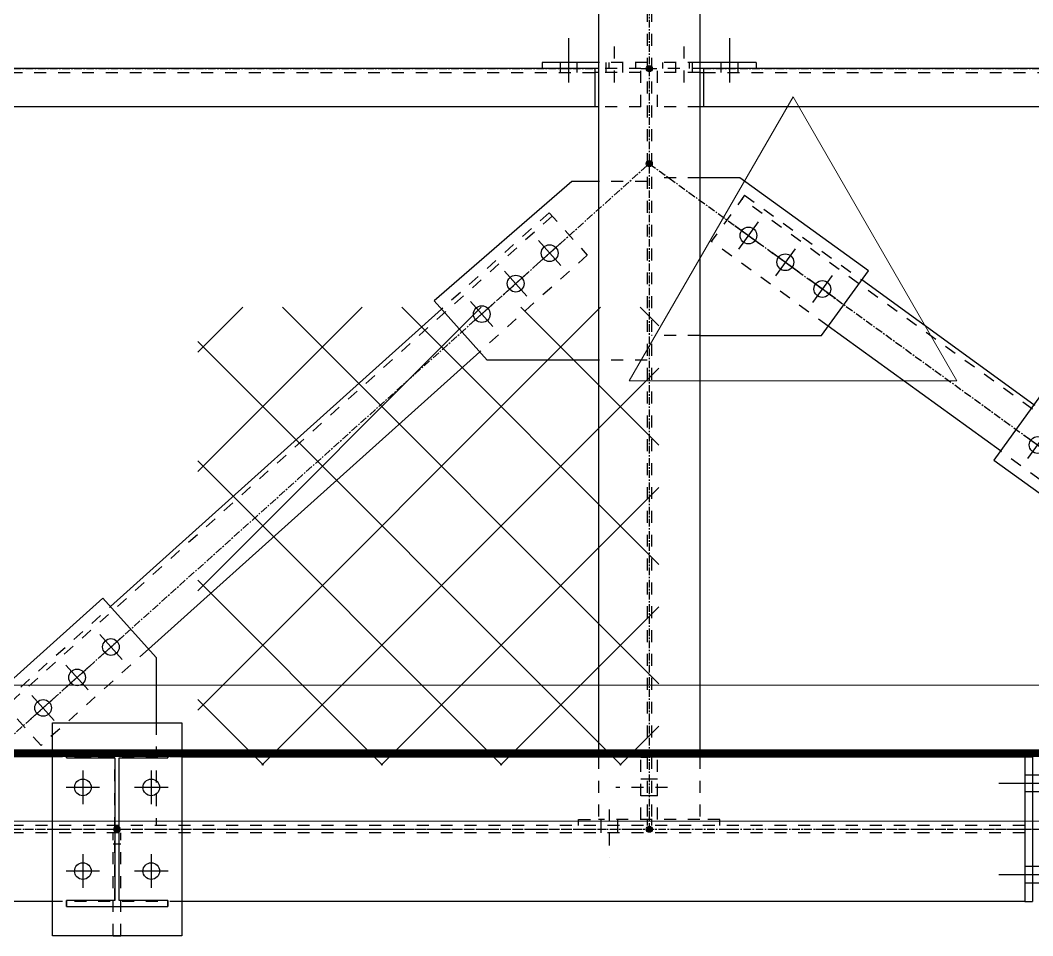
# Model space of a CAD drawing. Header units: inches. Extents: x 209270 to 234360, y -180214 to -150194.
# Drawn here: x 223884 to 225216, y -165504 to -164300 of the extents above; entities that cross this region are included whole.
import ezdxf

# ---------------------------------------------------------------- set-up
doc = ezdxf.new("R2010")
doc.units = ezdxf.units.IN
doc.header["$LTSCALE"] = 10
doc.header["$MEASUREMENT"] = 0
for name, pattern in [('CENTER', [2, 1.25, -0.25, 0.25, -0.25]), ('DXK_LINE_DOT2', [3.9198, 1.9599, -1.9599]), ('DXK_LINE_DOT5', [7.8785, 2.979, -0.9799, 0.9799, -0.9799, 0.9799, -0.9799]), ('HIDDEN', [0.375, 0.25, -0.125]), ('PHANTOM', [2.5, 1.25, -0.25, 0.25, -0.25, 0.25, -0.25])]:
    doc.linetypes.add(name, pattern=pattern)
doc.layers.get('0').update_dxf_attribs({"color": 1})
for name, color, linetype in [('_BLUE_0', 5, 'Continuous'), ('_BLUE_1', 5, 'Continuous'), ('_BLUE_2', 5, 'Continuous'), ('_BLUE_4', 5, 'Continuous')]:
    doc.layers.add(name, color=color, linetype=linetype)
for name, color, linetype, lineweight in [('CEN', 1, 'CENTER', 9), ('handrail', 1, 'FENCELINE1', 9), ('HIDDEN', 1, 'HIDDEN', 9), ('MAIN OBJECT', 1, 'Continuous', 18), ('PANTHOM', 1, 'PHANTOM', 0), ('REV-C', 1, 'Continuous', 18)]:
    doc.layers.add(name, color=color, linetype=linetype, lineweight=lineweight)
doc.linetypes.add('FENCELINE1', pattern='A,0.25,-0.1,[133,arial.ttf,S=0.1,R=0,X=-0.1,Y=0],-0.1,1', length=1.45)

# ---------------------------------------------------------------- blocks, each defined once
blk = doc.blocks.new('A$Ca106b763')
at = {"layer": 'REV-C'}
blk.add_lwpolyline([(0, 373.2), (-215.5, 0), (215.5, 0)], close=True, dxfattribs=at)
blk = doc.blocks.new('MECH_DRAWING')
at = {"layer": 'PANTHOM'}
h = blk.add_hatch(dxfattribs=at)
h.set_pattern_fill('ANSI37', color=256, scale=887.309452, angle=-180)
h.set_pattern_definition([(225, (327963.28, 2106069.31), (78.4278163, -78.4278163), []), (315, (327963.28, 2106069.31), (78.4278163, 78.4278163), [])])
h.paths.add_polyline_path([(224724.5, -165279.5), (224724.5, -164677.3), (224117.9, -164677.3), (224117.9, -165279.5)])
at = {"layer": 'CEN'}
blk.add_line((217212.2, -165263.7), (228311.6, -165263.7), dxfattribs=at)
at = {"layer": 'CEN', "elevation": 0.8}
blk.add_lwpolyline([(217011.9, -155263.7), (228511.9, -155263.7), (228511.9, -165263.7), (217011.9, -165263.7)], close=True, dxfattribs=at)
blk.add_lwpolyline([(217011.9, -165263.7), (217011.9, -165263.7), (228511.9, -165263.7), (228511.9, -165268.7)], dxfattribs=at)
at = {"layer": 'handrail', "const_width": 10}
blk.add_lwpolyline([(217011.9, -157988.4), (217011.9, -165263.7), (228511.9, -165263.7), (228511.9, -163968.7)], dxfattribs=at)
at = {"layer": 'HIDDEN', "elevation": 0}
blk.add_lwpolyline([(228307.2, -165268.1), (217216.6, -165268.1), (217216.6, -165259.3), (228307.2, -165259.3)], close=True, dxfattribs=at)
at = {"layer": 'MAIN OBJECT', "elevation": 0}
blk.add_lwpolyline([(228307.2, -165353.1), (217216.6, -165353.1), (217216.6, -165174.3), (228307.2, -165174.3)], close=True, dxfattribs=at)
at = {"layer": 'REV-C'}
blk.add_blockref('A$Ca106b763', (224901, -164774), dxfattribs=at)
blk = doc.blocks.new('GridLine-116860372-116905 - 114867')
at = {"layer": '_BLUE_2', "linetype": 'DXK_LINE_DOT5'}
blk.add_line((2535.4, 12570.8), (24512.1, 12570.8), dxfattribs=at)
blk = doc.blocks.new('Part-116860372-114923 - 114867')
at = {"layer": '_BLUE_1', "linetype": 'DXK_LINE_DOT2'}
for p, q in [((18431.8, 12689.6), (18219.3, 12689.6)), ((19818.1, 12576.7), (9958.1, 12576.7)), ((19818.1, 12565), (9958.1, 12565)), ((18431.8, 12452.1), (18219.3, 12452.1))]:
    blk.add_line(p, q, dxfattribs=at)
at = {"layer": '_BLUE_2', "linetype": 'Continuous'}
for p, q in [((18219.3, 12689.6), (14994.3, 12689.6)), ((18431.8, 12689.6), (19818.1, 12689.6)), ((19818.1, 12689.6), (19818.1, 12452.1)), ((18219.3, 12452.1), (14994.3, 12452.1)), ((19818.1, 12452.1), (18431.8, 12452.1))]:
    blk.add_line(p, q, dxfattribs=at)
at = {"layer": '_BLUE_4', "linetype": 'CENTER'}
blk.add_line((9575.6, 12570.8), (20200.6, 12570.8), dxfattribs=at)
blk = doc.blocks.new('Part-116860372-114927 - 114867')
at = {"layer": '_BLUE_4', "linetype": 'Continuous'}
blk.add_hatch(color=256, dxfattribs=at).paths.add_polyline_path([(18325.6, 12565.8, -1), (18325.6, 12575.8, -1)])
at = {"layer": '_BLUE_1', "linetype": 'DXK_LINE_DOT2'}
for p, q in [((18242.3, 12688.1), (18242.3, 12697.8)), ((18242.3, 12697.8), (18408.8, 12697.8)), ((18322, 12688.1), (18242.3, 12688.1)), ((18322, 12453.6), (18322, 12688.1)), ((18329.1, 12453.6), (18329.1, 12688.1)), ((18329.1, 12688.1), (18408.8, 12688.1)), ((18408.8, 12697.8), (18408.8, 12688.1)), ((18242.3, 12443.8), (18242.3, 12453.6)), ((18322, 12453.6), (18242.3, 12453.6)), ((18408.8, 12453.6), (18329.1, 12453.6)), ((18408.8, 12453.6), (18408.8, 12443.8)), ((18242.3, 12443.8), (18408.8, 12443.8))]:
    blk.add_line(p, q, dxfattribs=at)
at = {"layer": '_BLUE_2', "linetype": 'Continuous'}
for p, q in [((18242.3, 12697.8), (18242.3, 12697.8)), ((18408.8, 12697.8), (18242.3, 12697.8)), ((18242.3, 12697.8), (18242.3, 12688.1)), ((18242.3, 12688.1), (18242.3, 12688.1)), ((18242.3, 12688.1), (18322, 12688.1)), ((18322, 12688.1), (18322, 12688.1)), ((18322, 12688.1), (18322, 12453.6)), ((18329.1, 12688.1), (18329.1, 12688.1)), ((18329.1, 12453.6), (18329.1, 12688.1)), ((18329.1, 12688.1), (18408.8, 12688.1)), ((18408.8, 12697.8), (18408.8, 12697.8)), ((18408.8, 12688.1), (18408.8, 12697.8)), ((18408.8, 12688.1), (18408.8, 12688.1)), ((18242.3, 12453.6), (18242.3, 12453.6)), ((18322, 12453.6), (18242.3, 12453.6)), ((18242.3, 12453.6), (18242.3, 12443.8)), ((18322, 12453.6), (18322, 12453.6)), ((18329.1, 12453.6), (18329.1, 12453.6)), ((18408.8, 12453.6), (18329.1, 12453.6)), ((18408.8, 12453.6), (18408.8, 12453.6)), ((18408.8, 12443.8), (18408.8, 12453.6)), ((18242.3, 12443.8), (18242.3, 12443.8)), ((18242.3, 12443.8), (18408.8, 12443.8)), ((18408.8, 12443.8), (18408.8, 12443.8))]:
    blk.add_line(p, q, dxfattribs=at)
at = {"layer": '_BLUE_4', "linetype": 'CENTER'}
blk.add_line((18325.6, 12570.8), (18325.6, 12570.8), dxfattribs=at)
at = {"layer": '_BLUE_4', "linetype": 'Continuous'}
blk.add_circle((18325.6, 12570.8), 5, dxfattribs=at)
blk = doc.blocks.new('Part-116860372-114995 - 114867')
at = {"layer": '_BLUE_4', "linetype": 'Continuous'}
blk.add_hatch(color=256, dxfattribs=at).paths.add_polyline_path([(19200.6, 12565.8, -1), (19200.6, 12575.8, -1)])
at = {"layer": '_BLUE_1', "linetype": 'DXK_LINE_DOT2'}
for p, q in [((19197, 15171.5), (19197, 12695.8)), ((19204.1, 15171.5), (19204.1, 12695.8)), ((19117.3, 12689.6), (19117.3, 12586.7)), ((19197, 12689.6), (19197, 12586.7)), ((19204.1, 12689.6), (19204.1, 12586.7)), ((19283.8, 12689.6), (19283.8, 12586.7)), ((19283.8, 12586.7), (19117.3, 12586.7))]:
    blk.add_line(p, q, dxfattribs=at)
at = {"layer": '_BLUE_2', "linetype": 'Continuous'}
for p, q in [((19117.3, 15177.7), (19117.3, 12689.6)), ((19283.8, 15177.7), (19283.8, 12689.6)), ((19283.8, 12695.8), (19117.3, 12695.8)), ((19197, 12695.8), (19197, 12689.6)), ((19204.1, 12695.8), (19204.1, 12689.6))]:
    blk.add_line(p, q, dxfattribs=at)
at = {"layer": '_BLUE_4', "linetype": 'CENTER'}
blk.add_line((19200.6, 15320.8), (19200.6, 12570.8), dxfattribs=at)
at = {"layer": '_BLUE_4', "linetype": 'Continuous'}
blk.add_circle((19200.6, 12570.8), 5, dxfattribs=at)
blk = doc.blocks.new('Part-116860372-115024 - 114867')
at = {"layer": '_BLUE_4', "linetype": 'Continuous'}
for points in [[(17825.6, 13815.8, -1), (17825.6, 13825.8, -1)], [(19200.6, 13815.8, -1), (19200.6, 13825.8, -1)]]:
    blk.add_hatch(color=256, dxfattribs=at).paths.add_polyline_path(points)
at = {"layer": '_BLUE_1', "linetype": 'DXK_LINE_DOT2'}
for p, q in [((17839.1, 13758.3), (17839.1, 13820.8)), ((17915.1, 13820.8), (17839.1, 13820.8)), ((19187, 13820.8), (19111.1, 13820.8)), ((19187, 13758.3), (19187, 13820.8)), ((17908.8, 13814.6), (17839.1, 13814.6)), ((17915.1, 13814.6), (19111.1, 13814.6)), ((19187, 13814.6), (19117.3, 13814.6)), ((17908.8, 13758.3), (17839.1, 13758.3)), ((19187, 13758.3), (19117.3, 13758.3))]:
    blk.add_line(p, q, dxfattribs=at)
at = {"layer": '_BLUE_2', "linetype": 'Continuous'}
for p, q in [((19111.1, 13820.8), (17915.1, 13820.8)), ((17915.1, 13820.8), (17915.1, 13758.3)), ((19111.1, 13820.8), (19111.1, 13758.3)), ((17908.8, 13814.6), (17915.1, 13814.6)), ((19117.3, 13814.6), (19111.1, 13814.6)), ((19117.3, 13758.3), (17908.8, 13758.3))]:
    blk.add_line(p, q, dxfattribs=at)
at = {"layer": '_BLUE_4', "linetype": 'CENTER'}
for p, q in [((17825.6, 13820.8), (17839.1, 13820.8)), ((17915.1, 13820.8), (19111.1, 13820.8)), ((19187, 13820.8), (19200.6, 13820.8))]:
    blk.add_line(p, q, dxfattribs=at)
at = {"layer": '_BLUE_4', "linetype": 'Continuous'}
for centre in [(17825.6, 13820.8), (19200.6, 13820.8)]:
    blk.add_circle(centre, 5, dxfattribs=at)
blk = doc.blocks.new('Part-116860372-115025 - 114867')
at = {"layer": '_BLUE_4', "linetype": 'Continuous'}
for points in [[(19200.6, 13815.8, -1), (19200.6, 13825.8, -1)], [(20200.6, 13815.8, -1), (20200.6, 13825.8, -1)]]:
    blk.add_hatch(color=256, dxfattribs=at).paths.add_polyline_path(points)
at = {"layer": '_BLUE_1', "linetype": 'DXK_LINE_DOT2'}
for p, q in [((19214.1, 13758.3), (19214.1, 13820.8)), ((19290.1, 13820.8), (19214.1, 13820.8)), ((20184.3, 13820.8), (20038.1, 13820.8)), ((20184.3, 13758.3), (20184.3, 13820.8)), ((19283.8, 13814.6), (19214.1, 13814.6)), ((19290.1, 13814.6), (20038.1, 13814.6)), ((20184.3, 13814.6), (20044.3, 13814.6)), ((19283.8, 13758.3), (19214.1, 13758.3)), ((20184.3, 13758.3), (20044.3, 13758.3))]:
    blk.add_line(p, q, dxfattribs=at)
at = {"layer": '_BLUE_2', "linetype": 'Continuous'}
for p, q in [((20038.1, 13820.8), (19290.1, 13820.8)), ((19290.1, 13758.3), (19290.1, 13820.8)), ((20038.1, 13820.8), (20038.1, 13758.3)), ((19283.8, 13814.6), (19290.1, 13814.6)), ((20044.3, 13814.6), (20038.1, 13814.6)), ((20044.3, 13758.3), (19283.8, 13758.3))]:
    blk.add_line(p, q, dxfattribs=at)
at = {"layer": '_BLUE_4', "linetype": 'CENTER'}
for p, q in [((19200.6, 13820.8), (19214.1, 13820.8)), ((19290.1, 13820.8), (20038.1, 13820.8)), ((20184.3, 13820.8), (20200.6, 13820.8))]:
    blk.add_line(p, q, dxfattribs=at)
at = {"layer": '_BLUE_4', "linetype": 'Continuous'}
for centre in [(19200.6, 13820.8), (20200.6, 13820.8)]:
    blk.add_circle(centre, 5, dxfattribs=at)
blk = doc.blocks.new('Part-116860372-115072 - 114867')
at = {"layer": '_BLUE_4', "linetype": 'Continuous'}
for points in [[(19200.6, 13659.6, -1), (19200.6, 13669.6, -1)], [(17981.8, 12565.8, -1), (17981.8, 12575.8, -1)]]:
    blk.add_hatch(color=256, dxfattribs=at).paths.add_polyline_path(points)
at = {"layer": '_BLUE_1', "linetype": 'DXK_LINE_DOT2'}
for p, q in [((19041, 13578.5), (18142.9, 12772.5)), ((19036, 13584), (18859.2, 13425.4)), ((19036, 13584), (19098.6, 13514.3)), ((19098.6, 13514.3), (18921.8, 13355.6)), ((18137.9, 12778.1), (18314.7, 12936.7)), ((18377.3, 12867), (18200.5, 12708.3)), ((18200.5, 12708.3), (18137.9, 12778.1))]:
    blk.add_line(p, q, dxfattribs=at)
at = {"layer": '_BLUE_2', "linetype": 'Continuous'}
for p, q in [((18859.2, 13425.4), (18314.7, 12936.7)), ((18921.8, 13355.6), (18377.3, 12867))]:
    blk.add_line(p, q, dxfattribs=at)
at = {"layer": '_BLUE_4', "linetype": 'CENTER'}
blk.add_line((17981.8, 12570.8), (19200.6, 13664.6), dxfattribs=at)
at = {"layer": '_BLUE_4', "linetype": 'Continuous'}
for centre in [(19200.6, 13664.6), (17981.8, 12570.8)]:
    blk.add_circle(centre, 5, dxfattribs=at)
blk = doc.blocks.new('Part-116860372-115073 - 114867')
at = {"layer": '_BLUE_4', "linetype": 'Continuous'}
for points in [[(19200.6, 13659.6, -1), (19200.6, 13669.6, -1)], [(20200.6, 12935.8, -1), (20200.6, 12945.8, -1)]]:
    blk.add_hatch(color=256, dxfattribs=at).paths.add_polyline_path(points)
at = {"layer": '_BLUE_1', "linetype": 'DXK_LINE_DOT2'}
for p, q in [((19357.5, 13612.7), (19302.6, 13536.8)), ((20021.2, 13123.1), (19353.1, 13606.6)), ((19357.5, 13612.7), (19549.9, 13473.5)), ((19495, 13397.5), (19302.6, 13536.8)), ((20025.6, 13129.2), (19833.2, 13268.5)), ((19970.6, 13053.3), (19778.2, 13192.5)), ((20025.6, 13129.2), (19970.6, 13053.3))]:
    blk.add_line(p, q, dxfattribs=at)
at = {"layer": '_BLUE_2', "linetype": 'Continuous'}
for p, q in [((19833.2, 13268.5), (19549.9, 13473.5)), ((19778.2, 13192.5), (19495, 13397.5))]:
    blk.add_line(p, q, dxfattribs=at)
at = {"layer": '_BLUE_4', "linetype": 'CENTER'}
blk.add_line((19200.6, 13664.6), (20200.6, 12940.8), dxfattribs=at)
at = {"layer": '_BLUE_4', "linetype": 'Continuous'}
for centre in [(19200.6, 13664.6), (20200.6, 12940.8)]:
    blk.add_circle(centre, 5, dxfattribs=at)
blk = doc.blocks.new('Bolt-116860372-116146 - 114867')
at = {"layer": '_BLUE_2', "linetype": 'Continuous'}
for p, q in [((19016.3, 13499.2), (19057.3, 13536)), ((19055.2, 13497.1), (19018.4, 13538.1)), ((18960.5, 13449.1), (19001.4, 13485.9)), ((18999.3, 13447), (18962.6, 13488)), ((18904.7, 13399), (18945.6, 13435.8)), ((18943.5, 13397), (18906.8, 13437.9))]:
    blk.add_line(p, q, dxfattribs=at)
for centre in [(19036.8, 13517.6), (18981, 13467.5), (18925.2, 13417.4)]:
    blk.add_circle(centre, 13.8, dxfattribs=at)
blk = doc.blocks.new('Part-116860372-116154 - 114867')
at = {"layer": '_BLUE_1', "linetype": 'DXK_LINE_DOT2'}
for p, q in [((19283.8, 13641.5), (19204.1, 13641.5)), ((19283.8, 13382.3), (19204.1, 13382.3))]:
    blk.add_line(p, q, dxfattribs=at)
at = {"layer": '_BLUE_2', "linetype": 'Continuous'}
for p, q in [((19349.7, 13641.5), (19283.8, 13641.5)), ((19560.9, 13488.6), (19349.7, 13641.5)), ((19484, 13382.3), (19560.9, 13488.6)), ((19283.8, 13382.3), (19484, 13382.3))]:
    blk.add_line(p, q, dxfattribs=at)
blk = doc.blocks.new('Bolt-116860372-116158 - 114867')
at = {"layer": '_BLUE_2', "linetype": 'Continuous'}
for p, q in [((19823.2, 13180), (19855.4, 13224.6)), ((19817, 13218.4), (19861.6, 13186.2)), ((19877.8, 13174.5), (19922.3, 13142.2)), ((19883.9, 13136.1), (19916.2, 13180.6)), ((19944.7, 13092.1), (19976.9, 13136.6)), ((19938.5, 13130.5), (19983.1, 13098.2))]:
    blk.add_line(p, q, dxfattribs=at)
for centre in [(19839.3, 13202.3), (19900.1, 13158.3), (19960.8, 13114.4)]:
    blk.add_circle(centre, 13.8, dxfattribs=at)
blk = doc.blocks.new('Part-116860372-115239 - 114867')
at = {"layer": '_BLUE_1', "linetype": 'DXK_LINE_DOT2'}
for p, q in [((19214.1, 12689.2), (19204.1, 12689.2)), ((19214.1, 12586.7), (19214.1, 12689.2)), ((19204.1, 12586.7), (19204.1, 12576.7)), ((19316.6, 12586.7), (19283.8, 12586.7)), ((19316.6, 12576.7), (19316.6, 12586.7))]:
    blk.add_line(p, q, dxfattribs=at)
blk = doc.blocks.new('Part-116860372-115238 - 114867')
at = {"layer": '_BLUE_1', "linetype": 'DXK_LINE_DOT2'}
for p, q in [((19187, 12586.7), (19187, 12689.2)), ((19187, 12689.2), (19197, 12689.2)), ((19084.5, 12576.7), (19084.5, 12586.7)), ((19084.5, 12586.7), (19117.3, 12586.7)), ((19197, 12586.7), (19197, 12576.7))]:
    blk.add_line(p, q, dxfattribs=at)
blk = doc.blocks.new('Bolt-116860372-115240 - 114867')
at = {"layer": '_BLUE_1', "linetype": 'DXK_LINE_DOT2'}
for p, q in [((19197, 12653), (19187, 12653)), ((19204.1, 12653), (19197, 12653)), ((19214.1, 12653), (19204.1, 12653)), ((19230.4, 12639.2), (19145.4, 12639.2)), ((19197, 12625.5), (19187, 12625.5)), ((19204.1, 12625.5), (19197, 12625.5)), ((19214.1, 12625.5), (19204.1, 12625.5))]:
    blk.add_line(p, q, dxfattribs=at)
blk = doc.blocks.new('Bolt-116860372-115287 - 114867')
at = {"layer": '_BLUE_1', "linetype": 'DXK_LINE_DOT2'}
for p, q in [((19120.8, 12586.7), (19120.8, 12576.7)), ((19134.5, 12603), (19134.5, 12524.2)), ((19148.3, 12586.7), (19148.3, 12576.7)), ((19120.8, 12576.7), (19120.8, 12565)), ((19148.3, 12576.7), (19148.3, 12565))]:
    blk.add_line(p, q, dxfattribs=at)
blk = doc.blocks.new('Part-116860372-115661 - 114867')
at = {"layer": '_BLUE_1', "linetype": 'DXK_LINE_DOT2'}
for p, q in [((19283.8, 13830.8), (19204.1, 13830.8)), ((19222.9, 13820.8), (19222.9, 13830.8)), ((19266.6, 13820.8), (19266.6, 13830.8))]:
    blk.add_line(p, q, dxfattribs=at)
at = {"layer": '_BLUE_2', "linetype": 'Continuous'}
for p, q in [((19376.6, 13830.8), (19283.8, 13830.8)), ((19290.1, 13820.8), (19283.8, 13820.8)), ((19376.6, 13830.8), (19376.6, 13820.8))]:
    blk.add_line(p, q, dxfattribs=at)
blk = doc.blocks.new('Bolt-116860372-115662 - 114867')
at = {"layer": '_BLUE_1', "linetype": 'DXK_LINE_DOT2'}
for p, q in [((19257.9, 13798.3), (19257.9, 13870.8)), ((19244.1, 13820.8), (19244.1, 13830.8)), ((19244.1, 13814.6), (19244.1, 13820.8)), ((19271.6, 13820.8), (19271.6, 13830.8)), ((19271.6, 13814.6), (19271.6, 13820.8))]:
    blk.add_line(p, q, dxfattribs=at)
at = {"layer": '_BLUE_2', "linetype": 'Continuous'}
for p, q in [((19332.9, 13798.3), (19332.9, 13870.8)), ((19319.1, 13820.8), (19319.1, 13830.8)), ((19319.1, 13814.6), (19319.1, 13820.8)), ((19346.6, 13820.8), (19346.6, 13830.8)), ((19346.6, 13814.6), (19346.6, 13820.8))]:
    blk.add_line(p, q, dxfattribs=at)
blk = doc.blocks.new('Part-116860372-115663 - 114867')
at = {"layer": '_BLUE_1', "linetype": 'DXK_LINE_DOT2'}
for p, q in [((19197, 13830.8), (19117.3, 13830.8)), ((19134.5, 13820.8), (19134.5, 13830.8)), ((19178.3, 13820.8), (19178.3, 13830.8))]:
    blk.add_line(p, q, dxfattribs=at)
at = {"layer": '_BLUE_2', "linetype": 'Continuous'}
for p, q in [((19117.3, 13830.8), (19024.5, 13830.8)), ((19024.5, 13830.8), (19024.5, 13820.8)), ((19117.3, 13820.8), (19111.1, 13820.8))]:
    blk.add_line(p, q, dxfattribs=at)
blk = doc.blocks.new('Bolt-116860372-115664 - 114867')
at = {"layer": '_BLUE_1', "linetype": 'DXK_LINE_DOT2'}
for p, q in [((19143.3, 13798.3), (19143.3, 13870.8)), ((19129.5, 13820.8), (19129.5, 13830.8)), ((19129.5, 13814.6), (19129.5, 13820.8)), ((19157, 13820.8), (19157, 13830.8)), ((19157, 13814.6), (19157, 13820.8))]:
    blk.add_line(p, q, dxfattribs=at)
at = {"layer": '_BLUE_2', "linetype": 'Continuous'}
for p, q in [((19068.3, 13798.3), (19068.3, 13870.8)), ((19054.5, 13820.8), (19054.5, 13830.8)), ((19054.5, 13814.6), (19054.5, 13820.8)), ((19082, 13820.8), (19082, 13830.8)), ((19082, 13814.6), (19082, 13820.8))]:
    blk.add_line(p, q, dxfattribs=at)
blk = doc.blocks.new('Part-116860372-116142 - 114867')
at = {"layer": '_BLUE_1', "linetype": 'DXK_LINE_DOT2'}
for p, q in [((18389.8, 12745.8), (18389.8, 12576.7)), ((18036.4, 12689.6), (18036.4, 12576.7))]:
    blk.add_line(p, q, dxfattribs=at)
at = {"layer": '_BLUE_2', "linetype": 'Continuous'}
for p, q in [((18302.2, 12950.7), (18036.4, 12712.2)), ((18389.8, 12853), (18302.2, 12950.7)), ((18389.8, 12853), (18389.8, 12745.8)), ((18036.4, 12712.2), (18036.4, 12689.6))]:
    blk.add_line(p, q, dxfattribs=at)
blk = doc.blocks.new('Bolt-116860372-116143 - 114867')
at = {"layer": '_BLUE_2', "linetype": 'Continuous'}
for p, q in [((18336, 12888.7), (18295.1, 12851.9)), ((18297.1, 12890.8), (18333.9, 12849.8)), ((18280.2, 12838.6), (18239.2, 12801.8)), ((18241.3, 12840.7), (18278.1, 12799.7)), ((18224.3, 12788.5), (18183.4, 12751.8)), ((18185.5, 12790.6), (18222.2, 12749.7))]:
    blk.add_line(p, q, dxfattribs=at)
for centre in [(18315.5, 12870.3), (18259.7, 12820.2), (18203.9, 12770.1)]:
    blk.add_circle(centre, 13.7, dxfattribs=at)
blk = doc.blocks.new('Part-116860372-116145 - 114867')
at = {"layer": '_BLUE_1', "linetype": 'DXK_LINE_DOT2'}
for p, q in [((19197, 13635.2), (19117.3, 13635.2)), ((19197, 13341.7), (19117.3, 13341.7))]:
    blk.add_line(p, q, dxfattribs=at)
at = {"layer": '_BLUE_2', "linetype": 'Continuous'}
for p, q in [((19073.2, 13635.2), (18846.7, 13439.4)), ((19117.3, 13635.2), (19073.2, 13635.2)), ((18934.3, 13341.7), (18846.7, 13439.4)), ((19117.3, 13341.7), (18934.3, 13341.7))]:
    blk.add_line(p, q, dxfattribs=at)
blk = doc.blocks.new('Bolt-116860372-116155 - 114867')
at = {"layer": '_BLUE_2', "linetype": 'Continuous'}
for p, q in [((19379.8, 13568.8), (19347.5, 13524.3)), ((19385.9, 13530.4), (19341.4, 13562.7)), ((19446.7, 13486.5), (19402.1, 13518.7)), ((19440.5, 13524.9), (19408.3, 13480.3)), ((19507.5, 13442.5), (19462.9, 13474.7)), ((19501.3, 13480.9), (19469.1, 13436.3))]:
    blk.add_line(p, q, dxfattribs=at)
for centre in [(19363.7, 13546.5), (19424.4, 13502.6), (19485.2, 13458.6)]:
    blk.add_circle(centre, 13.8, dxfattribs=at)
blk = doc.blocks.new('Part-116860372-116157 - 114867')
at = {"layer": '_BLUE_1', "linetype": 'DXK_LINE_DOT2'}
for p, q in [((20194.3, 13283.7), (20044.3, 13283.7)), ((20194.3, 13047), (20044.3, 13047))]:
    blk.add_line(p, q, dxfattribs=at)
at = {"layer": '_BLUE_2', "linetype": 'Continuous'}
for p, q in [((19844.2, 13283.7), (19767.2, 13177.3)), ((20044.3, 13283.7), (19844.2, 13283.7)), ((19767.2, 13177.3), (19947.2, 13047)), ((20044.3, 13047), (19947.2, 13047))]:
    blk.add_line(p, q, dxfattribs=at)
blk = doc.blocks.new('Part-116860372-116816 - 114867')
at = {"layer": '_BLUE_1', "linetype": 'DXK_LINE_DOT2'}
blk.add_line((19818.1, 12689.6), (19818.1, 12452.1), dxfattribs=at)
at = {"layer": '_BLUE_2', "linetype": 'Continuous'}
for p, q in [((19818.1, 12689.6), (19830.6, 12689.6)), ((19830.6, 12689.6), (19830.6, 12452.1)), ((19818.1, 12452.1), (19830.6, 12452.1))]:
    blk.add_line(p, q, dxfattribs=at)
blk = doc.blocks.new('Bolt-116860372-116817 - 114867')
at = {"layer": '_BLUE_2', "linetype": 'Continuous'}
for p, q in [((19830.6, 12659.6), (19818.1, 12659.6)), ((19830.6, 12659.6), (19818.1, 12659.6)), ((19830.6, 12659.6), (19818.1, 12659.6)), ((19830.6, 12659.6), (19818.1, 12659.6)), ((19830.6, 12659.6), (19818.1, 12659.6)), ((19830.6, 12659.6), (19818.1, 12659.6)), ((19863.1, 12659.6), (19831.8, 12659.6)), ((19863.1, 12659.6), (19831.8, 12659.6)), ((19863.1, 12659.6), (19831.8, 12659.6)), ((19863.1, 12659.6), (19831.8, 12659.6)), ((19863.1, 12659.6), (19831.8, 12659.6)), ((19863.1, 12659.6), (19831.8, 12659.6)), ((19879.3, 12645.8), (19775.6, 12645.8)), ((19879.3, 12645.8), (19775.6, 12645.8)), ((19879.3, 12645.8), (19775.6, 12645.8)), ((19879.3, 12645.8), (19775.6, 12645.8)), ((19879.3, 12645.8), (19775.6, 12645.8)), ((19879.3, 12645.8), (19775.6, 12645.8)), ((19830.6, 12632.1), (19818.1, 12632.1)), ((19830.6, 12632.1), (19818.1, 12632.1)), ((19830.6, 12632.1), (19818.1, 12632.1)), ((19830.6, 12632.1), (19818.1, 12632.1)), ((19830.6, 12632.1), (19818.1, 12632.1)), ((19830.6, 12632.1), (19818.1, 12632.1)), ((19863.1, 12632.1), (19831.8, 12632.1)), ((19863.1, 12632.1), (19831.8, 12632.1)), ((19863.1, 12632.1), (19831.8, 12632.1)), ((19863.1, 12632.1), (19831.8, 12632.1)), ((19863.1, 12632.1), (19831.8, 12632.1)), ((19863.1, 12632.1), (19831.8, 12632.1)), ((19830.6, 12509.6), (19818.1, 12509.6)), ((19830.6, 12509.6), (19818.1, 12509.6)), ((19830.6, 12509.6), (19818.1, 12509.6)), ((19830.6, 12509.6), (19818.1, 12509.6)), ((19830.6, 12509.6), (19818.1, 12509.6)), ((19830.6, 12509.6), (19818.1, 12509.6)), ((19863.1, 12509.6), (19831.8, 12509.6)), ((19863.1, 12509.6), (19831.8, 12509.6)), ((19863.1, 12509.6), (19831.8, 12509.6)), ((19863.1, 12509.6), (19831.8, 12509.6)), ((19863.1, 12509.6), (19831.8, 12509.6)), ((19863.1, 12509.6), (19831.8, 12509.6)), ((19879.3, 12495.8), (19775.6, 12495.8)), ((19879.3, 12495.8), (19775.6, 12495.8)), ((19879.3, 12495.8), (19775.6, 12495.8)), ((19879.3, 12495.8), (19775.6, 12495.8)), ((19879.3, 12495.8), (19775.6, 12495.8)), ((19879.3, 12495.8), (19775.6, 12495.8)), ((19830.6, 12482.1), (19818.1, 12482.1)), ((19830.6, 12482.1), (19818.1, 12482.1)), ((19830.6, 12482.1), (19818.1, 12482.1)), ((19830.6, 12482.1), (19818.1, 12482.1)), ((19830.6, 12482.1), (19818.1, 12482.1)), ((19830.6, 12482.1), (19818.1, 12482.1)), ((19863.1, 12482.1), (19831.8, 12482.1)), ((19863.1, 12482.1), (19831.8, 12482.1)), ((19863.1, 12482.1), (19831.8, 12482.1)), ((19863.1, 12482.1), (19831.8, 12482.1)), ((19863.1, 12482.1), (19831.8, 12482.1)), ((19863.1, 12482.1), (19831.8, 12482.1))]:
    blk.add_line(p, q, dxfattribs=at)
blk = doc.blocks.new('Part-116860372-116863 - 114867')
at = {"layer": '_BLUE_2', "linetype": 'Continuous'}
for p, q in [((18219.3, 12745.8), (18431.8, 12745.8)), ((18219.3, 12395.8), (18219.3, 12745.8)), ((18431.8, 12745.8), (18431.8, 12395.8)), ((18431.8, 12395.8), (18219.3, 12395.8))]:
    blk.add_line(p, q, dxfattribs=at)
blk = doc.blocks.new('Bolt-116860372-116864 - 114867')
at = {"layer": '_BLUE_2', "linetype": 'Continuous'}
for p, q in [((18269.3, 12667.1), (18269.3, 12612.1)), ((18381.8, 12667.1), (18381.8, 12612.1)), ((18296.8, 12639.6), (18241.8, 12639.6)), ((18409.3, 12639.6), (18354.3, 12639.6)), ((18269.3, 12529.6), (18269.3, 12474.6)), ((18381.8, 12529.6), (18381.8, 12474.6)), ((18296.8, 12502.1), (18241.8, 12502.1)), ((18409.3, 12502.1), (18354.3, 12502.1))]:
    blk.add_line(p, q, dxfattribs=at)
for centre in [(18269.3, 12639.6), (18381.8, 12639.6), (18269.3, 12502.1), (18381.8, 12502.1)]:
    blk.add_circle(centre, 13.7, dxfattribs=at)
blk = doc.blocks.new('Part-116860372-116899 - 114867')
at = {"layer": '_BLUE_1', "linetype": 'DXK_LINE_DOT2'}
for p, q in [((18319.3, 12395.8), (18319.3, 12565)), ((18331.8, 12395.8), (18331.8, 12565)), ((18331.8, 12546.2), (18319.3, 12546.2)), ((18319.3, 12395.8), (18331.8, 12395.8))]:
    blk.add_line(p, q, dxfattribs=at)
blk = doc.blocks.new('STR_DRAWING')
at = {"layer": '_BLUE_0', "xscale": 0.8, "yscale": 0.8, "zscale": 0.8}
for name in ['Part-116860372-114995 - 114867', 'Bolt-116860372-115664 - 114867', 'Bolt-116860372-115662 - 114867', 'Part-116860372-115024 - 114867', 'Part-116860372-115663 - 114867', 'Part-116860372-115025 - 114867', 'Part-116860372-115661 - 114867', 'Part-116860372-115072 - 114867', 'Part-116860372-115073 - 114867', 'Part-116860372-116145 - 114867', 'Part-116860372-116154 - 114867', 'Bolt-116860372-116155 - 114867', 'Bolt-116860372-116146 - 114867', 'Part-116860372-116157 - 114867', 'Bolt-116860372-116158 - 114867', 'Part-116860372-116142 - 114867', 'Bolt-116860372-116143 - 114867', 'Part-116860372-116863 - 114867', 'GridLine-116860372-116905 - 114867', 'Part-116860372-114923 - 114867', 'Part-116860372-114927 - 114867', 'Part-116860372-115238 - 114867', 'Part-116860372-115239 - 114867', 'Part-116860372-116816 - 114867', 'Bolt-116860372-116864 - 114867', 'Bolt-116860372-115240 - 114867', 'Bolt-116860372-116817 - 114867', 'Bolt-116860372-115287 - 114867', 'Part-116860372-116899 - 114867']:
    blk.add_blockref(name, (971.5, 4264.2), dxfattribs=at)

msp = doc.modelspace()

# ---------------------------------------------------------------- block references
msp.add_blockref('MECH_DRAWING', (0, 0))
at = {"xscale": 0.9999999999078191, "yscale": 1.0000000000951985}
msp.add_blockref('STR_DRAWING', (208379.9, -179684.5), dxfattribs=at)

doc.saveas('drawing.dxf')
